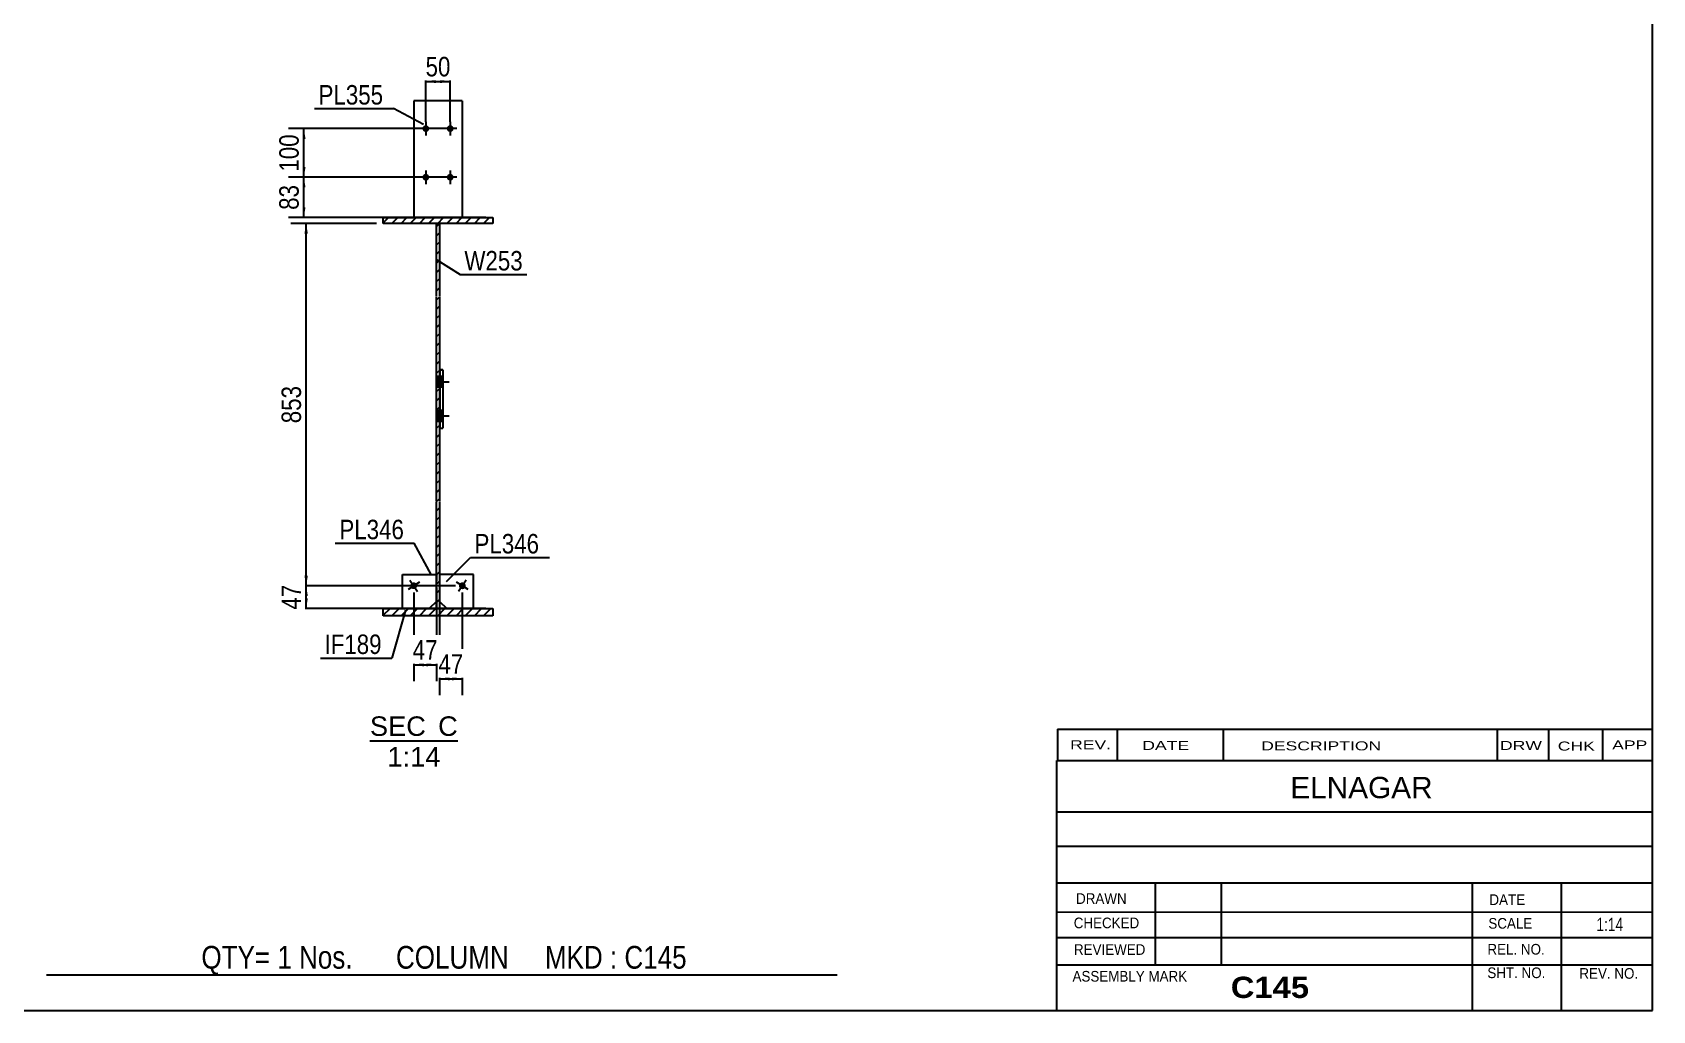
# Model space of a CAD drawing. Header units: millimetres. Extents: x -242 to 170, y -171 to 116.
# Drawn here: x -67.9 to 170.3, y -170.8 to -27 of the extents above; entities that cross this region are included whole.
import ezdxf

# ---------------------------------------------------------------- set-up
doc = ezdxf.new("R2010")
doc.units = ezdxf.units.MM
doc.linetypes.add('DXK_LINE_DOT1', pattern=[1.8814, 0.9407, -0.9407])
doc.styles.add('Arial', font='ARIAL.TTF', dxfattribs={"height": 0.2})
doc.styles.add('Arial Bold', font='ARIALBD.TTF', dxfattribs={"height": 0.2})
doc.styles.add('Arial Narrow', font='ARIALN.TTF', dxfattribs={"height": 0.2})

# ---------------------------------------------------------------- blocks, each defined once
blk = doc.blocks.new('Unknown-623355831-1210')
at = {"color": 5, "linetype": 'Continuous'}
for p, q in [((170.26, -170.8), (170.26, 116.2)), ((-239.74, -170.8), (170.26, -170.8))]:
    blk.add_line(p, q, dxfattribs=at)
blk = doc.blocks.new('Unknown-623355831-14 - 1255')
at = {"color": 1, "linetype": 'Continuous'}
blk.add_line((-18.32, -131.17), (-5.41, -131.17), dxfattribs=at)
at = {"color": 0, "linetype": 'Continuous'}
for points in [[(-10.1, -130.42), (-10.1, -127.42), (-18.32, -127.42), (-18.32, -130.42)], [(-5.41, -130.42), (-5.41, -127.42), (-8.3, -127.42), (-8.3, -130.42)], [(-7.97, -134.92), (-7.97, -131.92), (-15.75, -131.92), (-15.75, -134.92)]]:
    blk.add_wipeout(points, dxfattribs=at)
at = {"color": 136, "linetype": 'Continuous', "style": 'Arial'}
for s, height, p in [('SEC', 2.865, (-18.32, -130.42)), ('C', 2.87, (-8.3, -130.42)), ('1:14', 2.865, (-15.75, -134.92))]:
    blk.add_text(s, height=height, dxfattribs=at).set_placement(p)
blk = doc.blocks.new('Part-623355831-1329 - 1255')
at = {"color": 2, "linetype": 'Continuous'}
for p, q in [((-4.74, -37.08), (-11.88, -37.08)), ((-11.88, -37.08), (-11.88, -54.22)), ((-4.74, -37.08), (-4.74, -54.22))]:
    blk.add_line(p, q, dxfattribs=at)
at = {"color": 7, "linetype": 'DXK_LINE_DOT1'}
blk.add_line((-4.74, -54.22), (-11.88, -54.22), dxfattribs=at)
blk = doc.blocks.new('Part-623355831-1297 - 1255')
at = {"linetype": 'Continuous'}
h = blk.add_hatch(dxfattribs=at)
h.set_pattern_fill('', scale=0.3, style=0, pattern_type=0)
h.set_pattern_definition([(45, (-0.2749, -112.7817), (-0.67352, 0.67352), [])])
h.paths.add_polyline_path([(-16.35, -112.78), (-0.27, -112.78), (-0.27, -111.71), (-16.35, -111.71)])
at = {"color": 2, "linetype": 'Continuous'}
for p, q in [((-16.35, -112.78), (-16.35, -111.71)), ((-16.35, -111.71), (-0.27, -111.71)), ((-0.27, -111.71), (-0.27, -112.78)), ((-0.27, -112.78), (-16.35, -112.78))]:
    blk.add_line(p, q, dxfattribs=at)
blk = doc.blocks.new('Part-623355831-1271 - 1255')
at = {"color": 2, "linetype": 'Continuous'}
for p, q in [((-8.02, -76.61), (-7.6, -76.61)), ((-8.02, -76.61), (-8.02, -85.18)), ((-7.6, -76.61), (-7.6, -85.18)), ((-8.02, -85.18), (-7.6, -85.18))]:
    blk.add_line(p, q, dxfattribs=at)
at = {"color": 7, "linetype": 'DXK_LINE_DOT1'}
for p, q in [((-7.6, -76.61), (-8.02, -76.61)), ((-8.02, -85.18), (-7.6, -85.18))]:
    blk.add_line(p, q, dxfattribs=at)
blk = doc.blocks.new('Part-623355831-1351 - 1255')
at = {"color": 2, "linetype": 'Continuous'}
for p, q in [((-3.1, -106.71), (-8.1, -106.71)), ((-3.1, -111.71), (-3.1, -106.71)), ((-8.1, -110.64), (-7.02, -111.71))]:
    blk.add_line(p, q, dxfattribs=at)
at = {"color": 7, "linetype": 'DXK_LINE_DOT1'}
for p, q in [((-8.1, -106.71), (-8.1, -110.64)), ((-3.1, -111.71), (-7.02, -111.71))]:
    blk.add_line(p, q, dxfattribs=at)
blk = doc.blocks.new('Part-623355831-1272 - 1255')
at = {"linetype": 'Continuous'}
h = blk.add_hatch(dxfattribs=at)
h.set_pattern_fill('', scale=0.3, style=0, pattern_type=0)
h.set_pattern_definition([(45, (-0.2749, -55.0817), (-0.67352, 0.67352), [])])
h.paths.add_polyline_path([(-16.35, -55.08), (-0.27, -55.08), (-0.27, -54.22), (-16.35, -54.22)])
at = {"color": 2, "linetype": 'Continuous'}
for p, q in [((-16.35, -55.08), (-16.35, -54.22)), ((-16.35, -54.22), (-0.27, -54.22)), ((-0.27, -54.22), (-0.27, -55.08)), ((-0.27, -55.08), (-16.35, -55.08))]:
    blk.add_line(p, q, dxfattribs=at)
blk = doc.blocks.new('Part-623355831-1356 - 1255')
at = {"color": 2, "linetype": 'Continuous'}
for p, q in [((-13.52, -111.71), (-13.52, -106.71)), ((-13.52, -106.71), (-8.52, -106.71)), ((-8.52, -110.64), (-9.6, -111.71))]:
    blk.add_line(p, q, dxfattribs=at)
at = {"color": 7, "linetype": 'DXK_LINE_DOT1'}
for p, q in [((-8.52, -106.71), (-8.52, -110.64)), ((-9.6, -111.71), (-13.52, -111.71))]:
    blk.add_line(p, q, dxfattribs=at)
blk = doc.blocks.new('Part-623355831-1372 - 1255')
at = {"linetype": 'Continuous'}
h = blk.add_hatch(dxfattribs=at)
h.set_pattern_fill('', scale=0.3, style=0, pattern_type=0)
h.set_pattern_definition([(45, (-8.0963, -111.7103), (-0.67352, 0.67352), [])])
h.paths.add_polyline_path([(-8.52, -111.71), (-8.1, -111.71), (-8.1, -55.08), (-8.52, -55.08)])
at = {"color": 2, "linetype": 'Continuous'}
for p, q in [((-8.52, -65.8), (-8.52, -55.08)), ((-8.52, -55.08), (-8.1, -55.08)), ((-8.1, -55.08), (-8.1, -65.8)), ((-8.52, -95.9), (-8.52, -65.9)), ((-8.1, -65.9), (-8.1, -95.9)), ((-8.52, -111.71), (-8.52, -96)), ((-8.1, -96), (-8.1, -111.71)), ((-8.1, -111.71), (-8.52, -111.71))]:
    blk.add_line(p, q, dxfattribs=at)
blk = doc.blocks.new('Bolt-623355831-1373 - 1255')
at = {"linetype": 'Continuous'}
blk.add_hatch(color=3, dxfattribs=at).paths.add_polyline_path([(-4.32, -108.63, -1), (-5.16, -108.08, -1)])
at = {"color": 3, "linetype": 'Continuous'}
for p, q in [((-3.9, -108.9), (-5.57, -107.8)), ((-4.19, -107.52), (-5.29, -109.19))]:
    blk.add_line(p, q, dxfattribs=at)
blk = doc.blocks.new('Bolt-623355831-1379 - 1255')
at = {"linetype": 'Continuous'}
blk.add_hatch(color=3, dxfattribs=at).paths.add_polyline_path([(-11.46, -108.08, -1), (-12.3, -108.63, -1)])
at = {"color": 3, "linetype": 'Continuous'}
for p, q in [((-11.05, -107.8), (-12.72, -108.9)), ((-12.43, -107.52), (-11.33, -109.19))]:
    blk.add_line(p, q, dxfattribs=at)
blk = doc.blocks.new('Bolt-623355831-1382 - 1255')
at = {"linetype": 'Continuous'}
for points in [[(-8.1, -79.18), (-8.1, -77.61), (-8.52, -77.61), (-8.52, -79.18)], [(-7.6, -79.18), (-7.6, -77.61), (-8.02, -77.61), (-8.02, -79.18)], [(-8.1, -84.18), (-8.1, -82.61), (-8.52, -82.61), (-8.52, -84.18)], [(-7.6, -84.18), (-7.6, -82.61), (-8.02, -82.61), (-8.02, -84.18)]]:
    blk.add_hatch(color=3, dxfattribs=at).paths.add_polyline_path(points)
at = {"color": 3, "linetype": 'Continuous'}
for p, q in [((-8.1, -77.61), (-8.52, -77.61)), ((-6.67, -78.4), (-8.52, -78.4)), ((-7.6, -77.61), (-8.02, -77.61)), ((-8.1, -79.18), (-8.52, -79.18)), ((-7.6, -79.18), (-8.02, -79.18)), ((-8.1, -82.61), (-8.52, -82.61)), ((-7.6, -82.61), (-8.02, -82.61)), ((-6.67, -83.4), (-8.52, -83.4)), ((-8.1, -84.18), (-8.52, -84.18)), ((-7.6, -84.18), (-8.02, -84.18))]:
    blk.add_line(p, q, dxfattribs=at)
blk = doc.blocks.new('Bolt-623355831-1383 - 1255')
at = {"linetype": 'Continuous'}
for points in [[(-9.6, -41.15, -1), (-10.6, -41.15, -1)], [(-6.02, -41.15, -1), (-7.02, -41.15, -1)], [(-9.6, -48.3, -1), (-10.6, -48.3, -1)], [(-6.02, -48.3, -1), (-7.02, -48.3, -1)]]:
    blk.add_hatch(color=3, dxfattribs=at).paths.add_polyline_path(points)
at = {"color": 3, "linetype": 'Continuous'}
for p, q in [((-10.1, -40.15), (-10.1, -42.15)), ((-6.52, -40.15), (-6.52, -42.15)), ((-9.1, -41.15), (-11.1, -41.15)), ((-5.52, -41.15), (-7.52, -41.15)), ((-10.1, -47.3), (-10.1, -49.3)), ((-6.52, -47.3), (-6.52, -49.3)), ((-9.1, -48.3), (-11.1, -48.3)), ((-5.52, -48.3), (-7.52, -48.3))]:
    blk.add_line(p, q, dxfattribs=at)
blk = doc.blocks.new('StraightDimension-623355831-1489 - 1255')
at = {"linetype": 'Continuous'}
for points in [[(-27.95, -56.58), (-27.7, -55.08), (-27.45, -56.58)], [(-27.45, -106.85), (-27.7, -108.35), (-27.95, -106.85)]]:
    blk.add_hatch(color=7, dxfattribs=at).paths.add_polyline_path(points)
at = {"color": 7, "linetype": 'Continuous'}
for p, q in [((-17.35, -55.08), (-29.95, -55.08)), ((-27.7, -108.35), (-27.7, -55.08)), ((-5.74, -108.35), (-29.95, -108.35))]:
    blk.add_line(p, q, dxfattribs=at)
at = {"color": 0}
blk.add_wipeout([(-27.85, -78.38), (-32.05, -78.38), (-32.05, -85.06), (-27.85, -85.06)], dxfattribs=at)
at = {"color": 3, "style": 'Arial Narrow'}
blk.add_text('853', height=2.863, rotation=90.0002, dxfattribs=at).set_placement((-28.45, -84.46))
blk = doc.blocks.new('StraightDimension-623355831-1437 - 1255')
at = {"linetype": 'Continuous'}
for points in [[(-8.6, -34.47), (-10.1, -34.22), (-8.6, -33.97)], [(-8.02, -33.97), (-6.52, -34.22), (-8.02, -34.47)]]:
    blk.add_hatch(color=7, dxfattribs=at).paths.add_polyline_path(points)
at = {"color": 7, "linetype": 'Continuous'}
for p, q in [((-10.1, -40.15), (-10.1, -31.97)), ((-6.52, -40.15), (-6.52, -31.97)), ((-10.1, -34.22), (-6.52, -34.22))]:
    blk.add_line(p, q, dxfattribs=at)
at = {"color": 0}
blk.add_wipeout([(-5.88, -34.07), (-5.88, -29.87), (-10.74, -29.87), (-10.74, -34.07)], dxfattribs=at)
at = {"color": 3, "style": 'Arial Narrow'}
blk.add_text('50', height=2.863, dxfattribs=at).set_placement((-10.14, -33.47))
blk = doc.blocks.new('StraightDimension-623355831-1449 - 1255')
at = {"linetype": 'Continuous'}
for points in [[(-6.6, -122.27), (-8.1, -122.02), (-6.6, -121.77)], [(-6.24, -121.77), (-4.74, -122.02), (-6.24, -122.27)]]:
    blk.add_hatch(color=7, dxfattribs=at).paths.add_polyline_path(points)
at = {"color": 7, "linetype": 'Continuous'}
for p, q in [((-4.74, -109.35), (-4.74, -124.42)), ((-8.1, -110.04), (-8.1, -124.42)), ((-8.1, -122.02), (-4.74, -122.02))]:
    blk.add_line(p, q, dxfattribs=at)
at = {"color": 0}
blk.add_wipeout([(-3.99, -121.87), (-3.99, -117.67), (-8.85, -117.67), (-8.85, -121.87)], dxfattribs=at)
at = {"color": 3, "style": 'Arial Narrow'}
blk.add_text('47', height=2.863, dxfattribs=at).set_placement((-8.25, -121.27))
blk = doc.blocks.new('StraightDimension-623355831-1398 - 1255')
at = {"linetype": 'Continuous'}
for points in [[(-10.38, -120.21), (-11.88, -119.96), (-10.38, -119.71)], [(-10.02, -119.71), (-8.52, -119.96), (-10.02, -120.21)]]:
    blk.add_hatch(color=7, dxfattribs=at).paths.add_polyline_path(points)
at = {"color": 7, "linetype": 'Continuous'}
for p, q in [((-11.88, -109.35), (-11.88, -122.36)), ((-8.52, -109.35), (-8.52, -122.36)), ((-11.88, -119.96), (-8.52, -119.96))]:
    blk.add_line(p, q, dxfattribs=at)
at = {"color": 0}
blk.add_wipeout([(-7.78, -119.81), (-7.78, -115.61), (-12.63, -115.61), (-12.63, -119.81)], dxfattribs=at)
at = {"color": 3, "style": 'Arial Narrow'}
blk.add_text('47', height=2.863, dxfattribs=at).set_placement((-12.03, -119.21))
blk = doc.blocks.new('StraightDimension-623355831-1473 - 1255')
at = {"linetype": 'Continuous'}
for points in [[(-27.95, -109.85), (-27.7, -108.35), (-27.45, -109.85)], [(-27.45, -110.21), (-27.7, -111.71), (-27.95, -110.21)]]:
    blk.add_hatch(color=7, dxfattribs=at).paths.add_polyline_path(points)
at = {"color": 7, "linetype": 'Continuous'}
for p, q in [((-5.74, -108.35), (-29.95, -108.35)), ((-27.7, -111.71), (-27.7, -108.35)), ((-1.27, -111.71), (-29.95, -111.71))]:
    blk.add_line(p, q, dxfattribs=at)
at = {"color": 0}
blk.add_wipeout([(-27.85, -107.6), (-32.05, -107.6), (-32.05, -112.46), (-27.85, -112.46)], dxfattribs=at)
at = {"color": 3, "style": 'Arial Narrow'}
blk.add_text('47', height=2.863, rotation=90.0002, dxfattribs=at).set_placement((-28.45, -111.86))
blk = doc.blocks.new('StraightDimension-623355831-1506 - 1255')
at = {"linetype": 'Continuous'}
for points in [[(-28.29, -42.65), (-28.04, -41.15), (-27.79, -42.65)], [(-27.79, -46.8), (-28.04, -48.3), (-28.29, -46.8)]]:
    blk.add_hatch(color=7, dxfattribs=at).paths.add_polyline_path(points)
at = {"color": 7, "linetype": 'Continuous'}
for p, q in [((-7.52, -41.15), (-30.29, -41.15)), ((-28.04, -48.3), (-28.04, -41.15)), ((-7.52, -48.3), (-30.29, -48.3))]:
    blk.add_line(p, q, dxfattribs=at)
at = {"color": 0}
blk.add_wipeout([(-28.19, -41.38), (-32.39, -41.38), (-32.39, -48.07), (-28.19, -48.07)], dxfattribs=at)
at = {"color": 3, "style": 'Arial Narrow'}
blk.add_text('100', height=2.863, rotation=90.0002, dxfattribs=at).set_placement((-28.79, -47.47))
blk = doc.blocks.new('StraightDimension-623355831-1516 - 1255')
at = {"linetype": 'Continuous'}
for points in [[(-28.29, -49.8), (-28.04, -48.3), (-27.79, -49.8)], [(-27.79, -52.72), (-28.04, -54.22), (-28.29, -52.72)]]:
    blk.add_hatch(color=7, dxfattribs=at).paths.add_polyline_path(points)
at = {"color": 7, "linetype": 'Continuous'}
for p, q in [((-7.52, -48.3), (-30.29, -48.3)), ((-28.04, -54.22), (-28.04, -48.3)), ((-1.27, -54.22), (-30.29, -54.22))]:
    blk.add_line(p, q, dxfattribs=at)
at = {"color": 0}
blk.add_wipeout([(-28.19, -48.83), (-32.39, -48.83), (-32.39, -53.69), (-28.19, -53.69)], dxfattribs=at)
at = {"color": 3, "style": 'Arial Narrow'}
blk.add_text('83', height=2.863, rotation=90.0002, dxfattribs=at).set_placement((-28.79, -53.09))
blk = doc.blocks.new('CBS_REVISION-623355831-4541')
at = {"color": 7, "linetype": 'Continuous'}
for p, q in [((82.76, -129.42), (170.26, -129.42)), ((82.76, -129.42), (82.76, -134.05)), ((91.55, -129.42), (91.55, -134.05)), ((107.15, -129.42), (107.15, -133.99)), ((147.4, -129.42), (147.4, -134.05)), ((154.95, -129.42), (154.95, -134.05)), ((162.89, -129.42), (162.89, -134.05)), ((82.76, -134.05), (170.25, -134.05))]:
    blk.add_line(p, q, dxfattribs=at)
at = {"color": 7, "style": 'Arial Narrow', "width": 1.7}
for s, height, p in [('REV.', 1.326, (84.62, -132.38)), ('DATE', 1.326, (95.24, -132.49)), ('DESCRIPTION', 1.3257, (112.72, -132.55)), ('DRW', 1.326, (147.83, -132.49)), ('CHK', 1.326, (156.32, -132.58)), ('APP', 1.326, (164.32, -132.42))]:
    blk.add_text(s, height=height, dxfattribs=at).set_placement(p)
blk = doc.blocks.new('CBS_CALLOFF-623355831-4539')
at = {"color": 7, "linetype": 'Continuous'}
blk.add_line((-65.86, -165.53), (50.37, -165.55), dxfattribs=at)
at = {"color": 3, "linetype": 'Continuous', "style": 'Arial Narrow'}
blk.add_text('QTY= 1 Nos.      COLUMN     MKD : C145', height=3.3405, dxfattribs=at).set_placement((-43.1, -164.64))
blk = doc.blocks.new('CBS_NAME_BLOG-623355831-4540')
at = {"color": 7, "linetype": 'Continuous'}
for p, q in [((82.67, -134.05), (170.19, -134.05)), ((82.67, -170.76), (82.67, -134.05)), ((82.67, -141.59), (170.19, -141.59)), ((82.75, -146.64), (170.26, -146.64)), ((82.67, -152.02), (170.19, -152.02)), ((97.2, -164.12), (97.2, -152.02)), ((106.88, -164.1), (106.88, -152.03)), ((143.8, -170.76), (143.8, -152.03)), ((156.85, -170.76), (156.85, -152.02)), ((82.68, -156.31), (170.26, -156.3)), ((82.67, -160.06), (170.19, -160.06)), ((82.67, -164.1), (170.19, -164.1)), ((82.67, -170.8), (170.26, -170.8))]:
    blk.add_line(p, q, dxfattribs=at)
at = {"color": 3, "linetype": 'Continuous', "style": 'Arial'}
blk.add_text('ELNAGAR', height=3.133, dxfattribs=at).set_placement((117, -139.58))
at = {"color": 3, "linetype": 'Continuous'}
for s, height, style, width, p in [('DRAWN', 1.566, 'Arial', 0.9, (85.5, -155.12)), ('DATE', 1.566, 'Arial', 0.9, (146.27, -155.28)), ('CHECKED', 1.566, 'Arial', 0.9, (85.16, -158.7)), ('SCALE', 1.566, 'Arial', 0.9, (146.12, -158.76)), ('1:14', 1.957, 'Arial Narrow', 0.9, (162, -159.12)), ('REVIEWED', 1.566, 'Arial', 0.9, (85.19, -162.61)), ('REL. NO.', 1.566, 'Arial', 0.9, (145.98, -162.57)), ('ASSEMBLY MARK', 1.5663, 'Arial', 0.9, (84.98, -166.54)), ('C145', 3.131, 'Arial Bold', 1.1, (108.25, -168.95)), ('SHT. NO.', 1.566, 'Arial', 0.9, (145.97, -166.03)), ('REV. NO.', 1.566, 'Arial', 0.9, (159.5, -166.12))]:
    blk.add_text(s, height=height, dxfattribs=dict(at, style=style, width=width)).set_placement(p)
blk = doc.blocks.new('Mark-623355831-1292 - 1255')
at = {"color": 7, "linetype": 'Continuous'}
blk.add_line((-13.11, -111.95), (-15.1, -118.98), dxfattribs=at)
at = {"color": 0}
blk.add_wipeout([(-16.6, -118.38), (-16.6, -115.38), (-25, -115.38), (-25, -118.38)], dxfattribs=at)
blk.add_wipeout([(-16.6, -118.38), (-16.6, -115.38), (-25, -115.38), (-25, -118.38)], dxfattribs=at)
at = {"color": 7, "linetype": 'Continuous'}
blk.add_line((-25.6, -118.98), (-15.1, -118.98), dxfattribs=at)
at = {"color": 3, "style": 'Arial Narrow'}
blk.add_text('IF189', height=2.863, dxfattribs=at).set_placement((-25, -118.38))
blk = doc.blocks.new('Mark-623355831-1325 - 1255')
at = {"color": 7, "linetype": 'Continuous'}
blk.add_line((-10.43, -40.53), (-14.87, -38.21), dxfattribs=at)
at = {"color": 0}
blk.add_wipeout([(-16.37, -37.61), (-16.37, -34.61), (-25.87, -34.61), (-25.87, -37.61)], dxfattribs=at)
blk.add_wipeout([(-16.37, -37.61), (-16.37, -34.61), (-25.87, -34.61), (-25.87, -37.61)], dxfattribs=at)
at = {"color": 7, "linetype": 'Continuous'}
blk.add_line((-26.47, -38.21), (-14.87, -38.21), dxfattribs=at)
at = {"color": 3, "style": 'Arial Narrow'}
blk.add_text('PL355', height=2.863, dxfattribs=at).set_placement((-25.87, -37.61))
blk = doc.blocks.new('Mark-623355831-1347 - 1255')
at = {"color": 0}
blk.add_wipeout([(6.56, -103.6), (6.56, -100.6), (-2.94, -100.6), (-2.94, -103.6)], dxfattribs=at)
blk.add_wipeout([(6.56, -103.6), (6.56, -100.6), (-2.94, -100.6), (-2.94, -103.6)], dxfattribs=at)
at = {"color": 7, "linetype": 'Continuous'}
for p, q in [((-7.08, -107.73), (-3.54, -104.2)), ((-3.54, -104.2), (8.06, -104.2))]:
    blk.add_line(p, q, dxfattribs=at)
at = {"color": 3, "style": 'Arial Narrow'}
blk.add_text('PL346', height=2.863, dxfattribs=at).set_placement((-2.94, -103.6))
blk = doc.blocks.new('Mark-623355831-1352 - 1255')
at = {"color": 7, "linetype": 'Continuous'}
blk.add_line((-9.32, -106.71), (-11.81, -102.11), dxfattribs=at)
at = {"color": 0}
blk.add_wipeout([(-13.31, -101.51), (-13.31, -98.51), (-22.81, -98.51), (-22.81, -101.51)], dxfattribs=at)
blk.add_wipeout([(-13.31, -101.51), (-13.31, -98.51), (-22.81, -98.51), (-22.81, -101.51)], dxfattribs=at)
at = {"color": 7, "linetype": 'Continuous'}
blk.add_line((-23.41, -102.11), (-11.81, -102.11), dxfattribs=at)
at = {"color": 3, "style": 'Arial Narrow'}
blk.add_text('PL346', height=2.863, dxfattribs=at).set_placement((-22.81, -101.51))
blk = doc.blocks.new('Mark-623355831-1368 - 1255')
at = {"color": 0}
blk.add_wipeout([(4.15, -62), (4.15, -59), (-4.43, -59), (-4.43, -62)], dxfattribs=at)
blk.add_wipeout([(4.15, -62), (4.15, -59), (-4.43, -59), (-4.43, -62)], dxfattribs=at)
at = {"color": 7, "linetype": 'Continuous'}
for p, q in [((-8.46, -60.46), (-5.03, -62.6)), ((-5.03, -62.6), (4.75, -62.6))]:
    blk.add_line(p, q, dxfattribs=at)
at = {"color": 3, "style": 'Arial Narrow'}
blk.add_text('W253', height=2.863, dxfattribs=at).set_placement((-4.43, -62))

msp = doc.modelspace()

# ---------------------------------------------------------------- block references
for name in ['Unknown-623355831-1210', 'Part-623355831-1329 - 1255', 'Bolt-623355831-1383 - 1255', 'Part-623355831-1272 - 1255', 'Part-623355831-1372 - 1255', 'Bolt-623355831-1382 - 1255', 'Part-623355831-1271 - 1255', 'Part-623355831-1356 - 1255', 'Part-623355831-1351 - 1255', 'Bolt-623355831-1379 - 1255', 'Bolt-623355831-1373 - 1255', 'Part-623355831-1297 - 1255', 'CBS_REVISION-623355831-4541', 'CBS_NAME_BLOG-623355831-4540', 'CBS_CALLOFF-623355831-4539']:
    msp.add_blockref(name, (0, 0))

# ---------------------------------------------------------------- next in the draw order: block references
for name in ['StraightDimension-623355831-1437 - 1255', 'StraightDimension-623355831-1489 - 1255', 'Unknown-623355831-14 - 1255']:
    msp.add_blockref(name, (0, 0))

# ---------------------------------------------------------------- next in the draw order: block references
for name in ['StraightDimension-623355831-1506 - 1255', 'Mark-623355831-1368 - 1255', 'StraightDimension-623355831-1449 - 1255']:
    msp.add_blockref(name, (0, 0))

# ---------------------------------------------------------------- next in the draw order: block references
for name in ['Mark-623355831-1325 - 1255', 'StraightDimension-623355831-1516 - 1255', 'StraightDimension-623355831-1398 - 1255']:
    msp.add_blockref(name, (0, 0))

# ---------------------------------------------------------------- next in the draw order: block references
msp.add_blockref('StraightDimension-623355831-1473 - 1255', (0, 0))

# ---------------------------------------------------------------- next in the draw order: block references
for name in ['Mark-623355831-1352 - 1255', 'Mark-623355831-1347 - 1255', 'Mark-623355831-1292 - 1255']:
    msp.add_blockref(name, (0, 0))

doc.saveas('drawing.dxf')
